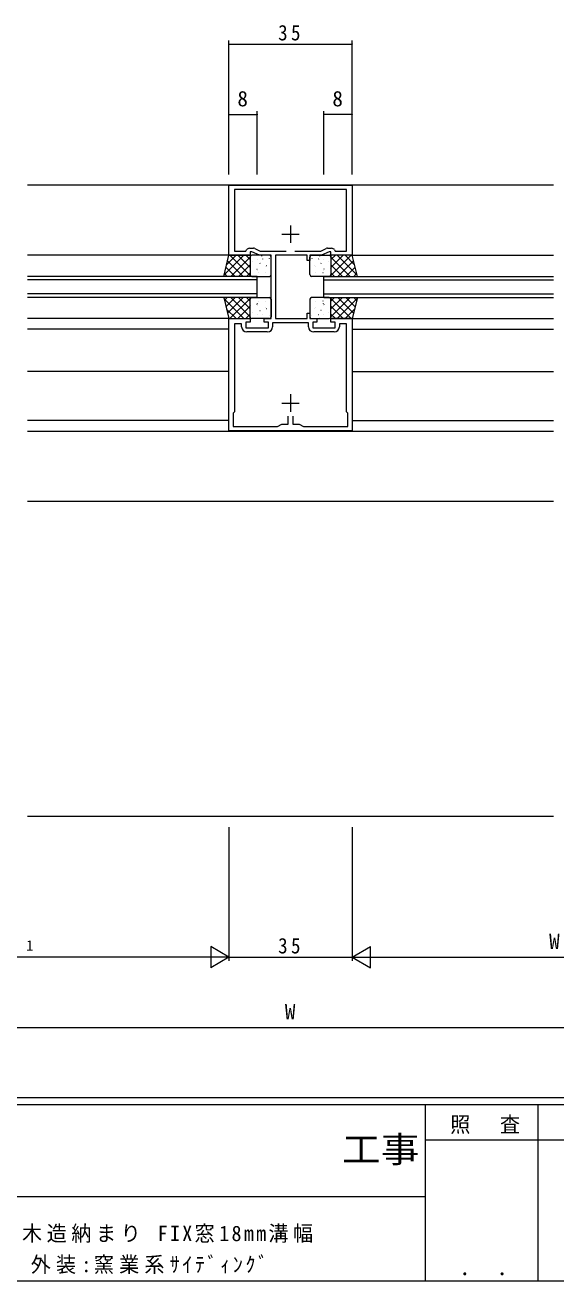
# Model space of a CAD drawing. Units: millimetres, scale not verified. Extents: x -594 to 539, y -420 to 386.
# Drawn here: x 32.2 to 183.1, y -420 to -63.1 of the extents above; entities that cross this region are included whole.
import ezdxf
from ezdxf.enums import TextEntityAlignment as Align

# ---------------------------------------------------------------- set-up
doc = ezdxf.new("R2010")
doc.units = ezdxf.units.MM
doc.header["$LTSCALE"] = 2
for name, color, linetype, lineweight in [('0-1_YKK_ZWAK', 7, 'Continuous', 9), ('0-3_YKK_11', 7, 'Continuous', 9), ('0-4_YKK_12', 2, 'Continuous', 9), ('0-5_YSS_K', 3, 'Continuous', 9), ('0-6_YKK_13', 4, 'Continuous', 9), ('0-7_YKK_D', 6, 'Continuous', 9)]:
    doc.layers.add(name, color=color, linetype=linetype, lineweight=lineweight)
doc.layers.add('0-2_USER1', color=7, linetype='Continuous')
doc.styles.add('ＭＳ ゴシック', font='')
doc.styles.get('ＭＳ ゴシック').set_extended_font_data('MS Gothic')

msp = doc.modelspace()

# ---------------------------------------------------------------- linework, layer by layer
at = {"layer": '0-1_YKK_ZWAK'}
for p, q in [((510, -368), (-590, -368)), ((456, -370), (-590, -370)), ((146, -370), (146, -420)), ((178, -370), (178, -420)), ((243.406, -379.999), (146, -379.999)), ((-38, -395.999), (146, -395.999)), ((-590, -420), (456, -420))]:
    msp.add_line(p, q, dxfattribs=at)
at = {"layer": '0-3_YKK_11'}
for p, q in [((90.2, -108.6), (125.2, -108.6)), ((90.2, -128.5), (90.2, -108.6)), ((91.8, -109.8), (91.8, -127.3)), ((123.6, -109.8), (91.8, -109.8)), ((123.6, -127.3), (123.6, -109.8)), ((125.2, -108.6), (125.2, -128.5)), ((107.7, -120), (107.7, -125)), ((105.2, -122.5), (110.2, -122.5)), ((91.8, -127.3), (95, -127.3)), ((95, -127.3), (95.173, -127)), ((96.039, -126.5), (97.173, -126.5)), ((96.2, -127.5), (96.2, -128.5)), ((96.7, -127.5), (96.2, -127.5)), ((98.845, -128.5), (96.7, -127.5)), ((97.596, -126.594), (99.111, -127.3)), ((99.111, -127.3), (106.5, -127.3)), ((108.9, -127.3), (116.29, -127.3)), ((108.9, -127.3), (116.29, -127.3)), ((116.29, -127.3), (117.804, -126.594)), ((118.7, -127.5), (116.556, -128.5)), ((118.227, -126.5), (119.361, -126.5)), ((119.2, -127.5), (118.7, -127.5)), ((119.2, -128.5), (119.2, -127.5)), ((120.227, -127), (120.4, -127.3)), ((120.4, -127.3), (123.6, -127.3)), ((96.2, -128.5), (90.2, -128.5)), ((102.2, -128.5), (98.845, -128.5)), ((102.2, -146.5), (102.2, -128.5)), ((103.4, -128.5), (103.4, -146.5)), ((112.4, -128.5), (103.4, -128.5)), ((112.4, -130), (112.4, -128.5)), ((113.2, -130), (112.4, -130)), ((113.2, -128.5), (113.2, -130)), ((116.556, -128.5), (113.2, -128.5)), ((125.2, -128.5), (119.2, -128.5)), ((112.4, -145), (113.2, -145)), ((112.4, -146.5), (112.4, -145)), ((113.2, -145), (113.2, -146.5)), ((90.2, -146.5), (96.2, -146.5)), ((90.2, -178.4), (90.2, -146.5)), ((91.8, -148), (91.8, -173)), ((93.8, -148), (91.8, -148)), ((93.8, -148.8), (93.8, -148)), ((95, -147.5), (95, -149.1)), ((96.2, -147.5), (95, -147.5)), ((95, -149.1), (101.4, -149.1)), ((96.2, -146.5), (96.2, -147.5)), ((100.2, -146.5), (102.2, -146.5)), ((100.2, -147.5), (100.2, -146.5)), ((101.4, -147.5), (100.2, -147.5)), ((101.4, -149.1), (101.4, -147.5)), ((102.6, -147.7), (102.6, -148.8)), ((112.8, -147.7), (102.6, -147.7)), ((103.4, -146.5), (112.4, -146.5)), ((112.8, -148.8), (112.8, -147.7)), ((113.2, -146.5), (115.2, -146.5)), ((114, -147.5), (114, -149.1)), ((115.2, -147.5), (114, -147.5)), ((114, -149.1), (120.4, -149.1)), ((115.2, -146.5), (115.2, -147.5)), ((119.2, -146.5), (125.2, -146.5)), ((119.2, -147.5), (119.2, -146.5)), ((120.4, -147.5), (119.2, -147.5)), ((120.4, -149.1), (120.4, -147.5)), ((121.6, -148), (121.6, -148.8)), ((123.6, -148), (121.6, -148)), ((123.6, -173), (123.6, -148)), ((125.2, -146.5), (125.2, -178.4)), ((101.1, -150.3), (95.3, -150.3)), ((120.1, -150.3), (114.3, -150.3)), ((105.2, -170.5), (110.2, -170.5)), ((107.7, -168), (107.7, -173)), ((91.8, -173), (91.4, -173.4)), ((91.4, -173.4), (91.4, -177.2)), ((107, -176.5), (107, -174.2)), ((108.4, -174.2), (108.4, -176.5)), ((108.4, -174.2), (108.4, -176.5)), ((124, -173.4), (123.6, -173)), ((124, -177.2), (124, -173.4)), ((125.2, -178.4), (90.2, -178.4)), ((91.4, -177.2), (103.988, -177.2)), ((103.988, -177.2), (105.2, -176.5)), ((105.2, -176.5), (107, -176.5)), ((108.4, -176.5), (110.2, -176.5)), ((110.2, -176.5), (111.413, -177.2)), ((111.413, -177.2), (124, -177.2))]:
    msp.add_line(p, q, dxfattribs=at)
for centre, radius, start, end in [((96.039, -127.5), 1, 89.99998, 150.00002), ((97.173, -127.5), 1, 65.00005, 90.00003), ((118.227, -127.5), 1, 89.99995, 114.99994), ((119.361, -127.5), 1, 29.99997, 90), ((95.3, -148.8), 1.5, 180, 269.99998), ((101.1, -148.8), 1.5, 270, 359.99998), ((114.3, -148.8), 1.5, 180, 269.99998), ((120.1, -148.8), 1.5, 270, 359.99998)]:
    msp.add_arc(centre, radius, start, end, dxfattribs=at)
at = {"layer": '0-4_YKK_12'}
for p, q in [((32.95, -108.5), (182.45, -108.5)), ((90.4, -128.5), (32.95, -128.5)), ((125, -128.5), (182.45, -128.5)), ((98.2, -134.5), (32.95, -134.5)), ((98.2, -135.5), (32.95, -135.5)), ((98.2, -140.5), (98.2, -134.5)), ((117.2, -134.5), (182.45, -134.5)), ((117.2, -140.5), (117.2, -134.5)), ((117.2, -135.5), (182.45, -135.5)), ((98.2, -139.5), (32.95, -139.5)), ((98.2, -140.5), (32.95, -140.5)), ((117.2, -139.5), (182.45, -139.5)), ((117.2, -140.5), (182.45, -140.5)), ((90.4, -146.5), (32.95, -146.5)), ((90.2, -149.5), (32.95, -149.5)), ((125, -146.5), (182.45, -146.5)), ((125.2, -149.5), (182.45, -149.5)), ((90.2, -161.5), (32.95, -161.5)), ((125.2, -161.5), (182.45, -161.5)), ((90.2, -175.5), (32.95, -175.5)), ((125.2, -175.5), (182.45, -175.5)), ((32.95, -178.5), (182.45, -178.5)), ((182.45, -198.5), (32.95, -198.5))]:
    msp.add_line(p, q, dxfattribs=at)
at = {"layer": '0-5_YSS_K'}
msp.add_line((182.45, -288), (32.95, -288), dxfattribs=at)
at = {"layer": '0-6_YKK_13'}
for p, q in [((88.7, -134.5), (90.2, -128.5)), ((88.782, -134.171), (94.453, -128.5)), ((89.355, -131.88), (91.976, -134.5)), ((89.531, -131.178), (92.208, -128.5)), ((89.804, -130.084), (94.221, -134.5)), ((90.2, -128.5), (96.2, -128.5)), ((90.466, -128.5), (96.2, -134.235)), ((90.698, -134.5), (96.2, -128.998)), ((92.711, -128.5), (96.2, -131.989)), ((92.943, -134.5), (96.2, -131.243)), ((94.956, -128.5), (96.2, -129.744)), ((96.2, -128.5), (96.2, -134.5)), ((96.2, -129), (96.2, -134)), ((96.295, -131.527), (96.302, -131.534)), ((101.7, -128.5), (96.7, -128.5)), ((96.821, -130.135), (96.845, -130.179)), ((98.278, -129.708), (98.285, -129.715)), ((99.012, -130.778), (99.036, -130.822)), ((99.445, -128.701), (99.469, -128.745)), ((99.692, -129.536), (99.78, -129.583)), ((100.482, -131.683), (100.49, -131.69)), ((100.902, -131.369), (100.926, -131.413)), ((101.636, -129.344), (101.66, -129.388)), ((102.2, -134), (102.2, -129)), ((113.2, -134), (113.2, -129)), ((113.7, -128.5), (118.7, -128.5)), ((113.764, -129.344), (113.74, -129.388)), ((114.498, -131.369), (114.474, -131.413)), ((114.918, -131.683), (114.91, -131.69)), ((115.708, -129.536), (115.62, -129.583)), ((115.955, -128.701), (115.931, -128.745)), ((116.388, -130.778), (116.364, -130.822)), ((117.123, -129.708), (117.115, -129.715)), ((118.579, -130.135), (118.555, -130.179)), ((119.105, -131.527), (119.098, -131.534)), ((119.2, -128.5), (119.2, -134.5)), ((125.2, -128.5), (119.2, -128.5)), ((120.444, -128.5), (119.2, -129.744)), ((122.689, -128.5), (119.2, -131.989)), ((124.934, -128.5), (119.2, -134.235)), ((124.702, -134.5), (119.2, -128.998)), ((119.2, -129), (119.2, -134)), ((122.457, -134.5), (119.2, -131.243)), ((126.618, -134.171), (120.947, -128.5)), ((125.596, -130.084), (121.179, -134.5)), ((125.869, -131.178), (123.192, -128.5)), ((126.045, -131.88), (123.424, -134.5)), ((126.7, -134.5), (125.2, -128.5)), ((96.2, -134.5), (88.7, -134.5)), ((88.906, -133.676), (89.73, -134.5)), ((95.188, -134.5), (96.2, -133.488)), ((96.388, -132.211), (96.412, -132.255)), ((96.7, -134.5), (101.7, -134.5)), ((98.167, -132.426), (98.256, -132.472)), ((98.278, -132.803), (98.302, -132.846)), ((98.462, -133.469), (98.47, -133.476)), ((100.47, -133.446), (100.494, -133.49)), ((118.7, -134.5), (113.7, -134.5)), ((114.93, -133.446), (114.906, -133.49)), ((116.938, -133.469), (116.93, -133.476)), ((117.122, -132.803), (117.098, -132.846)), ((117.233, -132.426), (117.145, -132.472)), ((119.012, -132.211), (118.988, -132.255)), ((120.212, -134.5), (119.2, -133.488)), ((119.2, -134.5), (126.7, -134.5)), ((126.494, -133.676), (125.67, -134.5)), ((96.2, -140.5), (88.7, -140.5)), ((88.7, -140.5), (90.2, -146.5)), ((88.782, -140.829), (94.453, -146.5)), ((88.906, -141.324), (89.73, -140.5)), ((89.355, -143.121), (91.976, -140.5)), ((89.804, -144.917), (94.221, -140.5)), ((90.466, -146.5), (96.2, -140.766)), ((90.698, -140.5), (96.2, -146.002)), ((92.943, -140.5), (96.2, -143.757)), ((95.188, -140.5), (96.2, -141.512)), ((96.2, -146.5), (96.2, -140.5)), ((96.2, -146), (96.2, -141)), ((96.388, -142.789), (96.412, -142.745)), ((96.7, -140.5), (101.7, -140.5)), ((98.167, -142.575), (98.256, -142.528)), ((98.278, -142.198), (98.302, -142.154)), ((98.462, -141.531), (98.47, -141.525)), ((100.47, -141.555), (100.494, -141.511)), ((102.2, -141), (102.2, -146)), ((113.2, -141), (113.2, -146)), ((118.7, -140.5), (113.7, -140.5)), ((114.93, -141.555), (114.906, -141.511)), ((116.938, -141.531), (116.93, -141.525)), ((117.122, -142.198), (117.098, -142.154)), ((117.233, -142.575), (117.145, -142.528)), ((119.012, -142.789), (118.988, -142.745)), ((119.2, -140.5), (126.7, -140.5)), ((119.2, -146.5), (119.2, -140.5)), ((120.212, -140.5), (119.2, -141.512)), ((122.457, -140.5), (119.2, -143.757)), ((124.702, -140.5), (119.2, -146.002)), ((124.934, -146.5), (119.2, -140.766)), ((119.2, -146), (119.2, -141)), ((126.618, -140.829), (120.947, -146.5)), ((125.596, -144.917), (121.179, -140.5)), ((126.045, -143.121), (123.424, -140.5)), ((126.7, -140.5), (125.2, -146.5)), ((126.494, -141.324), (125.67, -140.5)), ((89.531, -143.823), (92.208, -146.5)), ((92.711, -146.5), (96.2, -143.011)), ((94.956, -146.5), (96.2, -145.256)), ((96.295, -143.473), (96.302, -143.466)), ((96.821, -144.866), (96.845, -144.822)), ((98.278, -145.292), (98.285, -145.286)), ((99.012, -144.223), (99.036, -144.179)), ((99.445, -146.299), (99.469, -146.255)), ((99.692, -145.464), (99.78, -145.417)), ((100.482, -143.317), (100.49, -143.311)), ((100.902, -143.631), (100.926, -143.587)), ((101.636, -145.656), (101.66, -145.612)), ((113.764, -145.656), (113.74, -145.612)), ((114.498, -143.631), (114.474, -143.587)), ((114.918, -143.317), (114.91, -143.311)), ((115.708, -145.464), (115.62, -145.417)), ((115.955, -146.299), (115.931, -146.255)), ((116.388, -144.223), (116.364, -144.179)), ((117.123, -145.292), (117.115, -145.286)), ((118.579, -144.866), (118.555, -144.822)), ((119.105, -143.473), (119.098, -143.466)), ((122.689, -146.5), (119.2, -143.011)), ((120.444, -146.5), (119.2, -145.256)), ((125.869, -143.823), (123.192, -146.5)), ((90.2, -146.5), (96.2, -146.5)), ((101.7, -146.5), (96.7, -146.5)), ((113.7, -146.5), (118.7, -146.5)), ((125.2, -146.5), (119.2, -146.5))]:
    msp.add_line(p, q, dxfattribs=at)
for centre, start, end in [((96.7, -129), 90, 180), ((101.7, -129), 0, 90), ((113.7, -129), 90, 180), ((118.7, -129), 0, 90), ((96.7, -134), 180, 270), ((101.7, -134), 270, 0), ((113.7, -134), 180, 270), ((118.7, -134), 270, 0), ((96.7, -141), 90, 180), ((101.7, -141), 0, 90), ((113.7, -141), 90, 180), ((118.7, -141), 0, 90), ((96.7, -146), 180, 270), ((101.7, -146), 270, 0), ((113.7, -146), 180, 270), ((118.7, -146), 270, 0)]:
    msp.add_arc(centre, 0.5, start, end, dxfattribs=at)
at = {"layer": '0-7_YKK_D'}
for p, q in [((90.2, -105.5), (90.2, -67.5)), ((125.2, -105.5), (125.2, -67.5)), ((90.2, -68.5), (125.2, -68.5)), ((90.2, -105.5), (90.2, -87.5)), ((90.2, -88.5), (98.2, -88.5)), ((98.2, -105.5), (98.2, -87.5)), ((117.2, -105.5), (117.2, -87.5)), ((125.2, -88.5), (117.2, -88.5)), ((125.2, -105.5), (125.2, -87.5)), ((90.2, -291), (90.2, -329)), ((90.2, -291), (90.2, -329)), ((125.2, -291), (125.2, -329)), ((125.2, -291), (125.2, -329)), ((84.2, -328), (-21.3, -328)), ((90.2, -328), (79.808, -328)), ((85.004, -325), (85.004, -331)), ((90.2, -328), (85.004, -325)), ((90.2, -328), (85.004, -331)), ((90.2, -328), (125.2, -328)), ((125.2, -328), (130.396, -325)), ((125.2, -328), (135.592, -328)), ((125.2, -328), (130.396, -331)), ((130.396, -331), (130.396, -325)), ((131.2, -328), (236.7, -328)), ((-20.3, -348), (235.7, -348))]:
    msp.add_line(p, q, dxfattribs=at)
for centre, start, end in [((90.2, -68.5), 0, 180), ((90.2, -68.5), 180, 0), ((125.2, -68.5), 0, 180), ((125.2, -68.5), 180, 0), ((90.2, -88.5), 0, 180), ((90.2, -88.5), 180, 0), ((98.2, -88.5), 0, 180), ((98.2, -88.5), 180, 0), ((117.2, -88.5), 0, 180), ((117.2, -88.5), 180, 0), ((125.2, -88.5), 0, 180), ((125.2, -88.5), 180, 0)]:
    msp.add_arc(centre, 0.106, start, end, dxfattribs=at)

# ---------------------------------------------------------------- texts
at = {"layer": '0-1_YKK_ZWAK', "color": 3, "style": 'ＭＳ ゴシック', "width": 1.1}
msp.add_text('工事', height=7.331, dxfattribs=at).set_placement((122.331, -388.509), align=Align.BOTTOM_LEFT)
at = {"layer": '0-1_YKK_ZWAK', "char_height": 4.399, "attachment_point": 7, "style": 'ＭＳ ゴシック'}
for s, insert in [('\\T1.24;\\W0.95;照\\~\\~査', (153.127, -378.257)), ('\\T1.24;\\W0.95;\\~．\\~．', (152.364, -418.494))]:
    msp.add_mtext(s, dxfattribs=dict(at, insert=insert))
at = {"layer": '0-2_USER1', "char_height": 4.399, "attachment_point": 7, "style": 'ＭＳ ゴシック'}
for s, insert in [('\\T1.23;\\W0.95;Fef\\~納まり参考図\\~木造納まり\\~FIX窓18mm溝幅', (-28.176, -409.213)), ('\\T1.26;\\W0.95;70見込\\~外装:窯業系ｻｲﾃﾞｨﾝｸﾞ', (8.739, -418.035))]:
    msp.add_mtext(s, dxfattribs=dict(at, insert=insert))
at = {"layer": '0-7_YKK_D', "color": 7, "style": 'ＭＳ ゴシック'}
for s, p in [('8', (92.6, -87.5)), ('8', (119.6, -87.5)), ('W', (181.23, -327)), ('W', (106.1, -347))]:
    msp.add_text(s, height=4.399, dxfattribs=at).set_placement(p, align=Align.BOTTOM_LEFT)
at = {"layer": '0-7_YKK_D', "color": 4, "style": 'ＭＳ ゴシック'}
msp.add_text('1', height=2.933, dxfattribs=at).set_placement((32.57, -327), align=Align.BOTTOM_LEFT)
at = {"layer": '0-7_YKK_D', "color": 7, "char_height": 4.399, "attachment_point": 7, "style": 'ＭＳ ゴシック'}
for insert in [(104.18, -67.5), (104.18, -327)]:
    msp.add_mtext('\\T1.36;\\W0.9;35', dxfattribs=dict(at, insert=insert))

doc.saveas('drawing.dxf')
